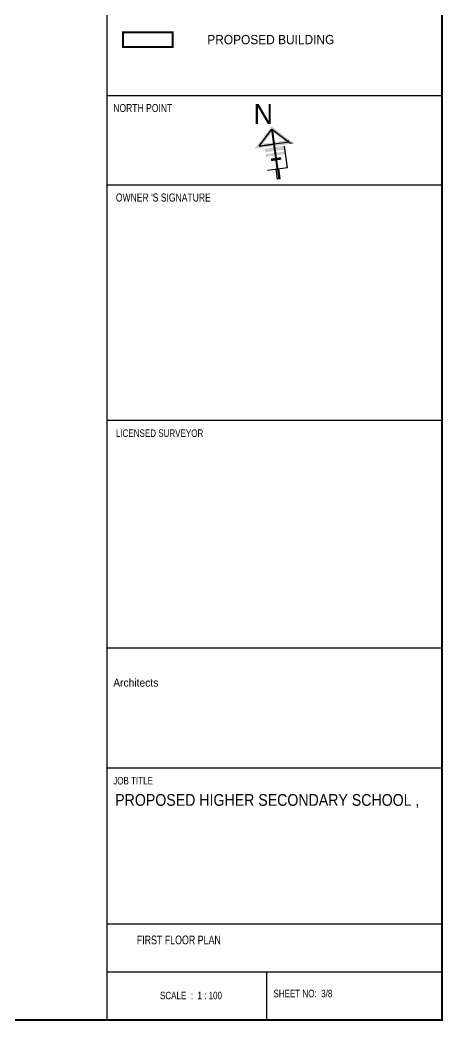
# Model space of a CAD drawing. Header units: metres. Extents: x 6101839 to 6102590, y -6659932 to -6659648.
# Drawn here: x 6102297.32 to 6102318.28, y -6659728.31 to -6659678.72 of the extents above; entities that cross this region are included whole.
import ezdxf
from ezdxf.enums import TextEntityAlignment as Align

# ---------------------------------------------------------------- set-up
doc = ezdxf.new("R2010")
doc.units = ezdxf.units.M
doc.header["$LTSCALE"] = 500
doc.header["$MEASUREMENT"] = 0
doc.layers.get('0').update_dxf_attribs({"linetype": 'CONTINUOUS'})
for name, color, linetype in [('DIM1', 5, 'CONTINUOUS'), ('TEXT1', 7, 'CONTINUOUS'), ('TITLE', 7, 'CONTINUOUS')]:
    doc.layers.add(name, color=color, linetype=linetype)
doc.styles.add('A', font='GOTHIC.TTF', dxfattribs={"width": 0.96, "height": 6.5})
doc.styles.add('J2', font='GOTHIC.TTF', dxfattribs={"height": 4.75})
doc.styles.add('SCRIPTC', font='GOTHIC.TTF', dxfattribs={"height": 48})
doc.styles.add('TITLE1', font='GOTHIC.TTF', dxfattribs={"width": 0.75, "height": 0.2})

msp = doc.modelspace()

# ---------------------------------------------------------------- linework, layer by layer
at = {"linetype": 'ByBlock'}
for p, q in [((6102309.16593, -6659684.96963), (6102309.80765, -6659684.12278)), ((6102309.80765, -6659684.12278), (6102310.6545, -6659684.7645)), ((6102310.6545, -6659684.7645), (6102309.16593, -6659684.96963)), ((6102309.16593, -6659684.96963), (6102309.91022, -6659684.86706)), ((6102309.91022, -6659684.86706), (6102310.14953, -6659686.60373))]:
    msp.add_line(p, q, dxfattribs=at)
at = {"color": 1, "linetype": 'ByBlock'}
for p, q in [((6102310.57734, -6659686.03916), (6102310.43086, -6659684.97613)), ((6102310.57734, -6659686.03916), (6102309.58497, -6659686.17591)), ((6102310.08751, -6659686.61227), (6102310.01913, -6659686.11608)), ((6102310.21155, -6659686.59518), (6102310.14318, -6659686.09899)), ((6102310.21155, -6659686.59518), (6102310.08751, -6659686.61227))]:
    msp.add_line(p, q, dxfattribs=at)
at = {"const_width": 0.1}
msp.add_lwpolyline([(6102310.08115, -6659686.10754), (6102309.80786, -6659684.12425)], dxfattribs=at)
for points in [[(6102308.95415, -6659685.09361), (6102309.37772, -6659684.84564), (6102309.78952, -6659683.99121), (6102309.82578, -6659684.25435)], [(6102309.78952, -6659683.99121), (6102309.82578, -6659684.25435), (6102310.89193, -6659684.82659), (6102310.41707, -6659684.70242)], [(6102310.66732, -6659684.85754), (6102310.64168, -6659684.67147), (6102308.95415, -6659685.09361), (6102309.37772, -6659684.84564)], [(6102310.45341, -6659685.13982), (6102310.42777, -6659684.95375), (6102309.46104, -6659685.27657), (6102309.43539, -6659685.0905)], [(6102310.89193, -6659684.82659), (6102310.41707, -6659684.70242), (6102310.66732, -6659684.85754), (6102310.64168, -6659684.67147)], [(6102309.46104, -6659685.27657), (6102309.43539, -6659685.0905), (6102309.46104, -6659685.27657), (6102309.43539, -6659685.0905)], [(6102310.48333, -6659685.3569), (6102310.46623, -6659685.23285), (6102309.49095, -6659685.49365), (6102309.47386, -6659685.3696)], [(6102309.49095, -6659685.49365), (6102309.47386, -6659685.3696), (6102309.49095, -6659685.49365), (6102309.47386, -6659685.3696)], [(6102310.26942, -6659685.63918), (6102310.25233, -6659685.51514), (6102309.77323, -6659685.70756), (6102309.75614, -6659685.58351)], [(6102309.77323, -6659685.70756), (6102309.75614, -6659685.58351), (6102309.77323, -6659685.70756), (6102309.75614, -6659685.58351)]]:
    msp.add_trace(points)
at = {"color": 1}
msp.add_trace([(6102309.58497, -6659686.17591), (6102309.44822, -6659685.18353), (6102309.58497, -6659686.17591), (6102309.44822, -6659685.18353)], dxfattribs=at)
at = {"layer": 'DIM1', "const_width": 0.1}
msp.add_lwpolyline([(6102302.42098, -6659679.32863), (6102304.89212, -6659679.32863), (6102304.89212, -6659680.05901), (6102302.42098, -6659680.05901)], close=True, dxfattribs=at)
at = {"layer": 'TITLE', "color": 12, "linetype": 'ByBlock'}
msp.add_line((6102301.62867, -6659648.36497), (6102301.62867, -6659728.25997), dxfattribs=at)
at = {"layer": 'TITLE', "color": 1, "linetype": 'ByBlock'}
for p, q in [((6102301.62867, -6659682.45303), (6102318.23464, -6659682.45303)), ((6102301.62867, -6659686.87798), (6102318.23464, -6659686.87798)), ((6102301.62867, -6659698.53993), (6102318.23464, -6659698.53993)), ((6102301.62867, -6659709.81812), (6102318.23464, -6659709.81812)), ((6102301.62867, -6659715.76736), (6102318.23464, -6659715.76736)), ((6102301.62867, -6659723.48997), (6102318.23464, -6659723.48997)), ((6102301.62867, -6659725.87684), (6102318.23464, -6659725.87684)), ((6102309.56099, -6659728.25997), (6102309.56099, -6659725.87684))]:
    msp.add_line(p, q, dxfattribs=at)
at = {"layer": 'TITLE', "color": 12, "const_width": 0.1}
msp.add_lwpolyline([(6102190.74657, -6659728.25997), (6102318.23464, -6659728.25997), (6102318.23464, -6659648.36497), (6102190.74657, -6659648.36497)], close=True, dxfattribs=at)

# ---------------------------------------------------------------- texts
at = {"style": 'SCRIPTC'}
msp.add_text('N', height=1.00176, dxfattribs=at).set_placement((6102309.3759, -6659683.8748), align=Align.CENTER)
at = {"layer": 'TEXT1', "style": 'J2'}
for s, height, width, p in [('PROPOSED BUILDING', 0.45968, 0.96, (6102306.60203, -6659679.91906)), ('PROPOSED BUILDING', 0.45968, 0.96, (6102306.60203, -6659679.91906)), ('PROPOSED HIGHER SECONDARY SCHOOL ,', 0.5826137, 0.9, (6102302.03765, -6659717.65048))]:
    msp.add_text(s, height=height, dxfattribs=dict(at, width=width)).set_placement(p)
at = {"layer": 'TITLE', "color": 3, "style": 'A'}
for s, height, width, p in [('NORTH POINT', 0.3966157, 0.8, (6102301.94043, -6659683.27889)), ("OWNER 'S SIGNATURE", 0.3966157, 0.8, (6102302.07049, -6659687.71276)), ('LICENSED SURVEYOR', 0.3718272, 0.8, (6102302.07049, -6659699.37471)), ('Architects', 0.396616, 0.96, (6102301.94043, -6659711.74802)), ('JOB TITLE', 0.371827, 0.8, (6102301.94043, -6659716.59326)), ('SCALE  :  1 : 100', 0.3718272, 0.8, (6102304.25742, -6659727.23327)), ('SHEET NO:  3/8', 0.3718272, 0.8, (6102309.88143, -6659727.13466))]:
    msp.add_text(s, height=height, dxfattribs=dict(at, width=width)).set_placement(p)
at = {"layer": 'TITLE', "color": 5, "insert": (6102303.10775, -6659724.07729), "char_height": 0.4370086, "width": 20.4747039, "attachment_point": 1, "style": 'TITLE1'}
msp.add_mtext('FIRST FLOOR PLAN', dxfattribs=at)

doc.saveas('drawing.dxf')
